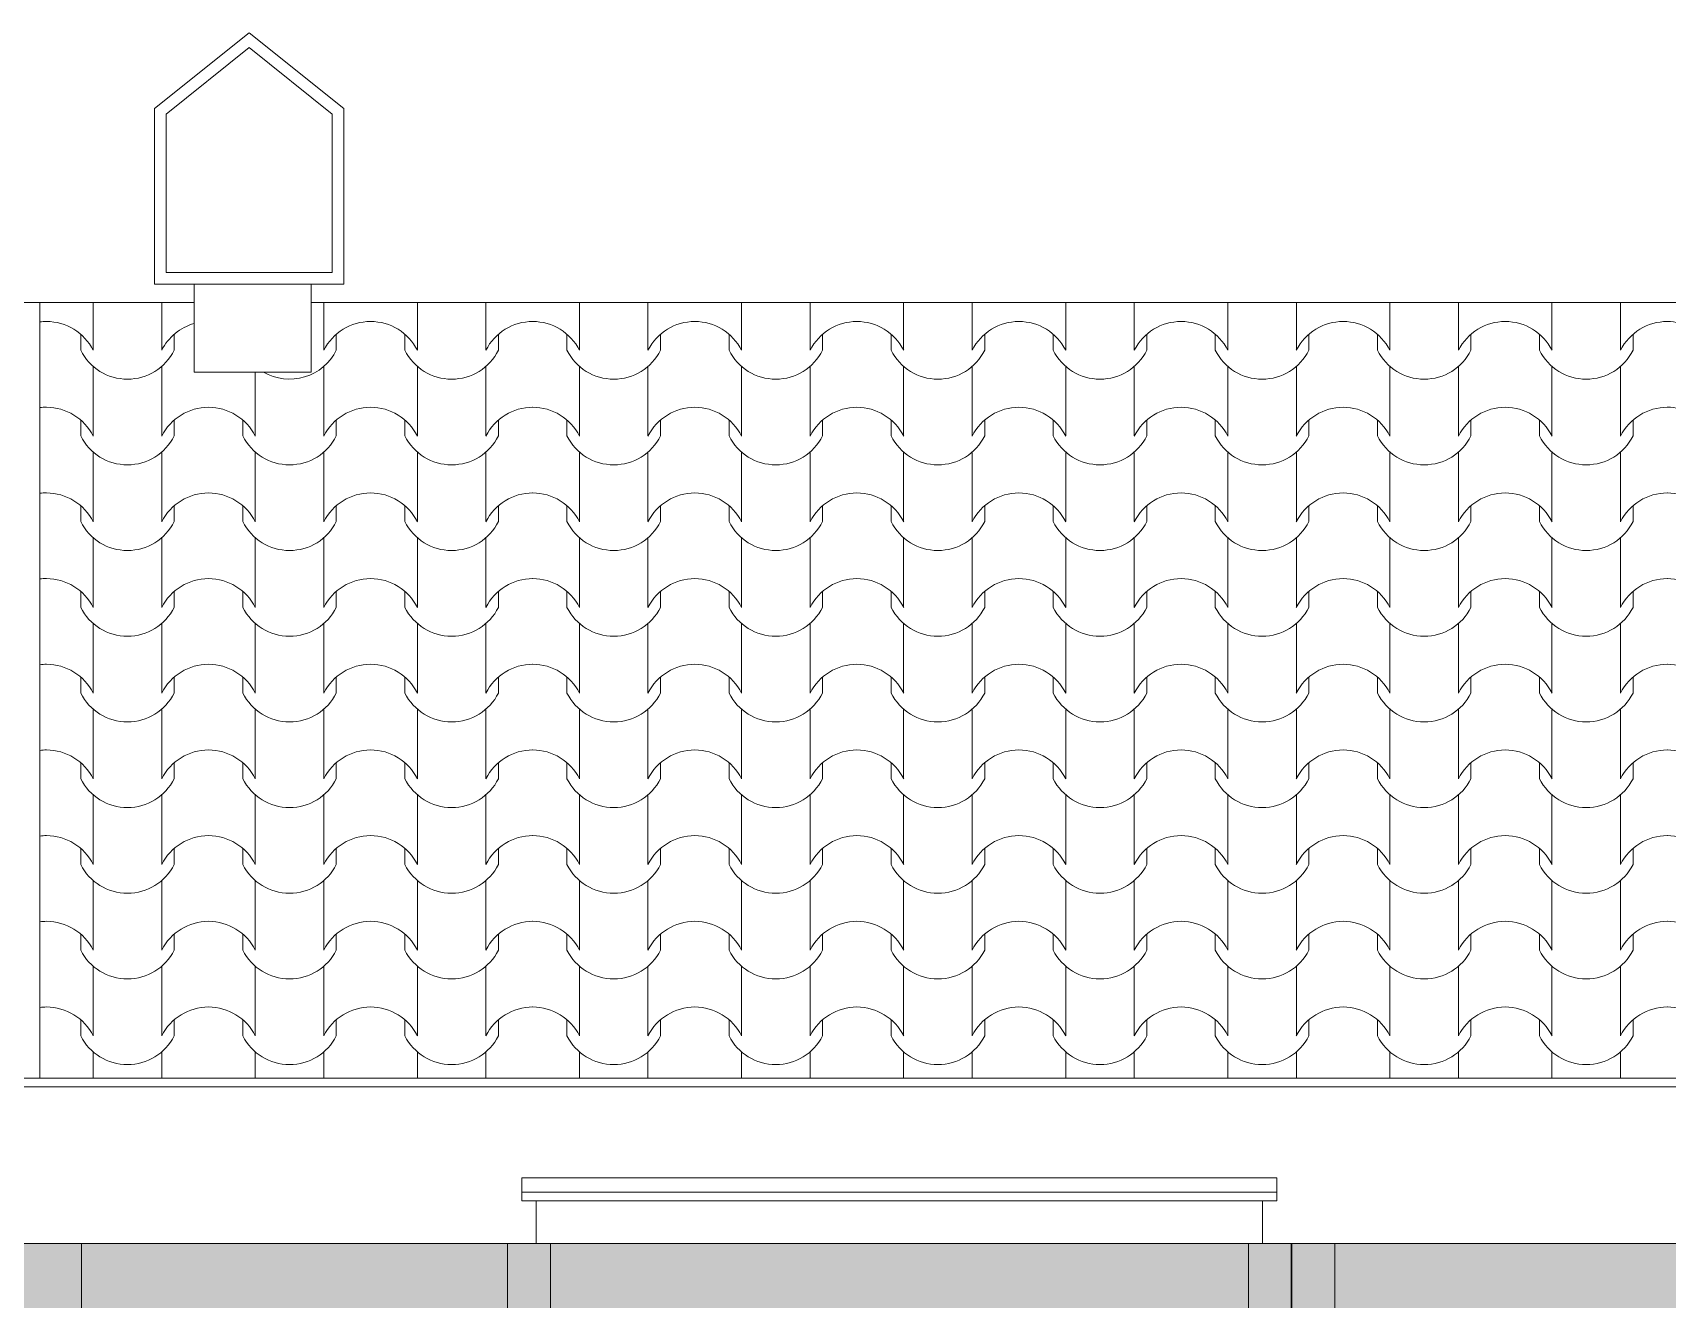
# Model space of a CAD drawing. Header units: millimetres. Extents: x 2791058 to 2855058, y -67651 to -18651.
# Drawn here: x 2811670 to 2814539, y -29870 to -27648 of the extents above; entities that cross this region are included whole.
import ezdxf

# ---------------------------------------------------------------- set-up
doc = ezdxf.new("R2010")
doc.units = ezdxf.units.MM
doc.header["$MEASUREMENT"] = 0
doc.layers.add('Exterior walls', color=7, linetype='Continuous')
for name, color, linetype, lineweight in [('Exterior walls_Pen_No__1', 7, 'Continuous', 0), ('Exterior walls_Pen_No__80', 3, 'Continuous', 0), ('Shell - Roof_Pen_No__21', 7, 'Continuous', 0), ('Structural - Bearing_Pen_No__1', 7, 'Continuous', 0)]:
    doc.layers.add(name, color=color, linetype=linetype, lineweight=lineweight)
doc.layers.add('Structural - Bearing_Pen_No__62', color=7, linetype='Continuous', lineweight=0, true_color=0xaaaaaa)

# ---------------------------------------------------------------- blocks, each defined once
blk = doc.blocks.new('*X4', base_point=(2247653.8, -76425))
at = {"layer": 'Structural - Bearing_Pen_No__62', "color": 253, "linetype": 'Continuous', "lineweight": 0, "true_color": 0xaaaaaa}
for p, q in [((2811776, -28120.8), (2811776, -28144)), ((2811896.2, -28120.8), (2811896.2, -28144)), ((2812180.7, -28120.8), (2812180.7, -28144)), ((2812345, -28120.8), (2812345, -28144)), ((2812465.2, -28120.8), (2812465.2, -28144)), ((2812629.4, -28120.8), (2812629.4, -28144)), ((2812749.7, -28120.8), (2812749.7, -28144)), ((2812913.9, -28120.8), (2812913.9, -28144)), ((2813034.2, -28120.8), (2813034.2, -28144)), ((2813198.4, -28120.8), (2813198.4, -28144)), ((2813318.6, -28120.8), (2813318.6, -28144)), ((2813482.9, -28120.8), (2813482.9, -28144)), ((2813603.1, -28120.8), (2813603.1, -28144)), ((2813767.4, -28120.8), (2813767.4, -28144)), ((2813887.6, -28120.8), (2813887.6, -28144)), ((2814051.8, -28120.8), (2814051.8, -28144)), ((2814172.1, -28120.8), (2814172.1, -28144)), ((2814336.3, -28120.8), (2814336.3, -28144)), ((2814456.6, -28120.8), (2814456.6, -28144)), ((2811776, -28144), (2811776, -28205)), ((2811896.2, -28144), (2811896.2, -28205)), ((2812180.7, -28144), (2812180.7, -28205)), ((2812345, -28144), (2812345, -28205)), ((2812465.2, -28144), (2812465.2, -28205)), ((2812629.4, -28144), (2812629.4, -28205)), ((2812749.7, -28144), (2812749.7, -28205)), ((2812913.9, -28144), (2812913.9, -28205)), ((2813034.2, -28144), (2813034.2, -28205)), ((2813198.4, -28144), (2813198.4, -28205)), ((2813318.6, -28144), (2813318.6, -28205)), ((2813482.9, -28144), (2813482.9, -28205)), ((2813603.1, -28144), (2813603.1, -28205)), ((2813767.4, -28144), (2813767.4, -28205)), ((2813887.6, -28144), (2813887.6, -28205)), ((2814051.8, -28144), (2814051.8, -28205)), ((2814172.1, -28144), (2814172.1, -28205)), ((2814336.3, -28144), (2814336.3, -28205)), ((2814456.6, -28144), (2814456.6, -28205)), ((2811754, -28176.9), (2811754, -28205)), ((2811918.2, -28176.9), (2811918.2, -28205)), ((2812202.7, -28176.9), (2812202.7, -28205)), ((2812323, -28176.9), (2812323, -28205)), ((2812487.2, -28176.9), (2812487.2, -28205)), ((2812607.4, -28176.9), (2812607.4, -28205)), ((2812771.7, -28176.9), (2812771.7, -28205)), ((2812891.9, -28176.9), (2812891.9, -28205)), ((2813056.2, -28176.9), (2813056.2, -28205)), ((2813176.4, -28176.9), (2813176.4, -28205)), ((2813340.6, -28176.9), (2813340.6, -28205)), ((2813460.9, -28176.9), (2813460.9, -28205)), ((2813625.1, -28176.9), (2813625.1, -28205)), ((2813745.4, -28176.9), (2813745.4, -28205)), ((2813909.6, -28176.9), (2813909.6, -28205)), ((2814029.8, -28176.9), (2814029.8, -28205)), ((2814194.1, -28176.9), (2814194.1, -28205)), ((2814314.3, -28176.9), (2814314.3, -28205)), ((2814478.6, -28176.9), (2814478.6, -28205)), ((2811776, -28233.4), (2811776, -28294.3)), ((2811896.2, -28233.4), (2811896.2, -28294.3)), ((2812060.5, -28243.4), (2812060.5, -28294.3)), ((2812180.7, -28233.4), (2812180.7, -28294.3)), ((2812345, -28233.4), (2812345, -28294.3)), ((2812465.2, -28233.4), (2812465.2, -28294.3)), ((2812629.4, -28233.4), (2812629.4, -28294.3)), ((2812749.7, -28233.4), (2812749.7, -28294.3)), ((2812913.9, -28233.4), (2812913.9, -28294.3)), ((2813034.2, -28233.4), (2813034.2, -28294.3)), ((2813198.4, -28233.4), (2813198.4, -28294.3)), ((2813318.6, -28233.4), (2813318.6, -28294.3)), ((2813482.9, -28233.4), (2813482.9, -28294.3)), ((2813603.1, -28233.4), (2813603.1, -28294.3)), ((2813767.4, -28233.4), (2813767.4, -28294.3)), ((2813887.6, -28233.4), (2813887.6, -28294.3)), ((2814051.8, -28233.4), (2814051.8, -28294.3)), ((2814172.1, -28233.4), (2814172.1, -28294.3)), ((2814336.3, -28233.4), (2814336.3, -28294.3)), ((2814456.6, -28233.4), (2814456.6, -28294.3)), ((2811776, -28294.3), (2811776, -28355.3)), ((2811896.2, -28294.3), (2811896.2, -28355.3)), ((2812060.5, -28294.3), (2812060.5, -28355.3)), ((2812180.7, -28294.3), (2812180.7, -28355.3)), ((2812345, -28294.3), (2812345, -28355.3)), ((2812465.2, -28294.3), (2812465.2, -28355.3)), ((2812629.4, -28294.3), (2812629.4, -28355.3)), ((2812749.7, -28294.3), (2812749.7, -28355.3)), ((2812913.9, -28294.3), (2812913.9, -28355.3)), ((2813034.2, -28294.3), (2813034.2, -28355.3)), ((2813198.4, -28294.3), (2813198.4, -28355.3)), ((2813318.6, -28294.3), (2813318.6, -28355.3)), ((2813482.9, -28294.3), (2813482.9, -28355.3)), ((2813603.1, -28294.3), (2813603.1, -28355.3)), ((2813767.4, -28294.3), (2813767.4, -28355.3)), ((2813887.6, -28294.3), (2813887.6, -28355.3)), ((2814051.8, -28294.3), (2814051.8, -28355.3)), ((2814172.1, -28294.3), (2814172.1, -28355.3)), ((2814336.3, -28294.3), (2814336.3, -28355.3)), ((2814456.6, -28294.3), (2814456.6, -28355.3)), ((2811754, -28327.3), (2811754, -28355.3)), ((2811918.2, -28327.3), (2811918.2, -28355.3)), ((2812038.5, -28327.3), (2812038.5, -28355.3)), ((2812202.7, -28327.3), (2812202.7, -28355.3)), ((2812323, -28327.3), (2812323, -28355.3)), ((2812487.2, -28327.3), (2812487.2, -28355.3)), ((2812607.4, -28327.3), (2812607.4, -28355.3)), ((2812771.7, -28327.3), (2812771.7, -28355.3)), ((2812891.9, -28327.3), (2812891.9, -28355.3)), ((2813056.2, -28327.3), (2813056.2, -28355.3)), ((2813176.4, -28327.3), (2813176.4, -28355.3)), ((2813340.6, -28327.3), (2813340.6, -28355.3)), ((2813460.9, -28327.3), (2813460.9, -28355.3)), ((2813625.1, -28327.3), (2813625.1, -28355.3)), ((2813745.4, -28327.3), (2813745.4, -28355.3)), ((2813909.6, -28327.3), (2813909.6, -28355.3)), ((2814029.8, -28327.3), (2814029.8, -28355.3)), ((2814194.1, -28327.3), (2814194.1, -28355.3)), ((2814314.3, -28327.3), (2814314.3, -28355.3)), ((2814478.6, -28327.3), (2814478.6, -28355.3)), ((2811776, -28383.7), (2811776, -28444.7)), ((2811896.2, -28383.7), (2811896.2, -28444.7)), ((2812060.5, -28383.7), (2812060.5, -28444.7)), ((2812180.7, -28383.7), (2812180.7, -28444.7)), ((2812345, -28383.7), (2812345, -28444.7)), ((2812465.2, -28383.7), (2812465.2, -28444.7)), ((2812629.4, -28383.7), (2812629.4, -28444.7)), ((2812749.7, -28383.7), (2812749.7, -28444.7)), ((2812913.9, -28383.7), (2812913.9, -28444.7)), ((2813034.2, -28383.7), (2813034.2, -28444.7)), ((2813198.4, -28383.7), (2813198.4, -28444.7)), ((2813318.6, -28383.7), (2813318.6, -28444.7)), ((2813482.9, -28383.7), (2813482.9, -28444.7)), ((2813603.1, -28383.7), (2813603.1, -28444.7)), ((2813767.4, -28383.7), (2813767.4, -28444.7)), ((2813887.6, -28383.7), (2813887.6, -28444.7)), ((2814051.8, -28383.7), (2814051.8, -28444.7)), ((2814172.1, -28383.7), (2814172.1, -28444.7)), ((2814336.3, -28383.7), (2814336.3, -28444.7)), ((2814456.6, -28383.7), (2814456.6, -28444.7)), ((2811776, -28444.7), (2811776, -28505.6)), ((2811896.2, -28444.7), (2811896.2, -28505.6)), ((2812060.5, -28444.7), (2812060.5, -28505.6)), ((2812180.7, -28444.7), (2812180.7, -28505.6)), ((2812345, -28444.7), (2812345, -28505.6)), ((2812465.2, -28444.7), (2812465.2, -28505.6)), ((2812629.4, -28444.7), (2812629.4, -28505.6)), ((2812749.7, -28444.7), (2812749.7, -28505.6)), ((2812913.9, -28444.7), (2812913.9, -28505.6)), ((2813034.2, -28444.7), (2813034.2, -28505.6)), ((2813198.4, -28444.7), (2813198.4, -28505.6)), ((2813318.6, -28444.7), (2813318.6, -28505.6)), ((2813482.9, -28444.7), (2813482.9, -28505.6)), ((2813603.1, -28444.7), (2813603.1, -28505.6)), ((2813767.4, -28444.7), (2813767.4, -28505.6)), ((2813887.6, -28444.7), (2813887.6, -28505.6)), ((2814051.8, -28444.7), (2814051.8, -28505.6)), ((2814172.1, -28444.7), (2814172.1, -28505.6)), ((2814336.3, -28444.7), (2814336.3, -28505.6)), ((2814456.6, -28444.7), (2814456.6, -28505.6)), ((2811754, -28477.6), (2811754, -28505.6)), ((2811918.2, -28477.6), (2811918.2, -28505.6)), ((2812038.5, -28477.6), (2812038.5, -28505.6)), ((2812202.7, -28477.6), (2812202.7, -28505.6)), ((2812323, -28477.6), (2812323, -28505.6)), ((2812487.2, -28477.6), (2812487.2, -28505.6)), ((2812607.4, -28477.6), (2812607.4, -28505.6)), ((2812771.7, -28477.6), (2812771.7, -28505.6)), ((2812891.9, -28477.6), (2812891.9, -28505.6)), ((2813056.2, -28477.6), (2813056.2, -28505.6)), ((2813176.4, -28477.6), (2813176.4, -28505.6)), ((2813340.6, -28477.6), (2813340.6, -28505.6)), ((2813460.9, -28477.6), (2813460.9, -28505.6)), ((2813625.1, -28477.6), (2813625.1, -28505.6)), ((2813745.4, -28477.6), (2813745.4, -28505.6)), ((2813909.6, -28477.6), (2813909.6, -28505.6)), ((2814029.8, -28477.6), (2814029.8, -28505.6)), ((2814194.1, -28477.6), (2814194.1, -28505.6)), ((2814314.3, -28477.6), (2814314.3, -28505.6)), ((2814478.6, -28477.6), (2814478.6, -28505.6)), ((2811776, -28534), (2811776, -28595)), ((2811896.2, -28534), (2811896.2, -28595)), ((2812060.5, -28534), (2812060.5, -28595)), ((2812180.7, -28534), (2812180.7, -28595)), ((2812345, -28534), (2812345, -28595)), ((2812465.2, -28534), (2812465.2, -28595)), ((2812629.4, -28534), (2812629.4, -28595)), ((2812749.7, -28534), (2812749.7, -28595)), ((2812913.9, -28534), (2812913.9, -28595)), ((2813034.2, -28534), (2813034.2, -28595)), ((2813198.4, -28534), (2813198.4, -28595)), ((2813318.6, -28534), (2813318.6, -28595)), ((2813482.9, -28534), (2813482.9, -28595)), ((2813603.1, -28534), (2813603.1, -28595)), ((2813767.4, -28534), (2813767.4, -28595)), ((2813887.6, -28534), (2813887.6, -28595)), ((2814051.8, -28534), (2814051.8, -28595)), ((2814172.1, -28534), (2814172.1, -28595)), ((2814336.3, -28534), (2814336.3, -28595)), ((2814456.6, -28534), (2814456.6, -28595)), ((2811776, -28595), (2811776, -28656)), ((2811896.2, -28595), (2811896.2, -28656)), ((2812060.5, -28595), (2812060.5, -28656)), ((2812180.7, -28595), (2812180.7, -28656)), ((2812345, -28595), (2812345, -28656)), ((2812465.2, -28595), (2812465.2, -28656)), ((2812629.4, -28595), (2812629.4, -28656)), ((2812749.7, -28595), (2812749.7, -28656)), ((2812913.9, -28595), (2812913.9, -28656)), ((2813034.2, -28595), (2813034.2, -28656)), ((2813198.4, -28595), (2813198.4, -28656)), ((2813318.6, -28595), (2813318.6, -28656)), ((2813482.9, -28595), (2813482.9, -28656)), ((2813603.1, -28595), (2813603.1, -28656)), ((2813767.4, -28595), (2813767.4, -28656)), ((2813887.6, -28595), (2813887.6, -28656)), ((2814051.8, -28595), (2814051.8, -28656)), ((2814172.1, -28595), (2814172.1, -28656)), ((2814336.3, -28595), (2814336.3, -28656)), ((2814456.6, -28595), (2814456.6, -28656)), ((2811754, -28627.9), (2811754, -28656)), ((2811918.2, -28627.9), (2811918.2, -28656)), ((2812038.5, -28627.9), (2812038.5, -28656)), ((2812202.7, -28627.9), (2812202.7, -28656)), ((2812323, -28627.9), (2812323, -28656)), ((2812487.2, -28627.9), (2812487.2, -28656)), ((2812607.4, -28627.9), (2812607.4, -28656)), ((2812771.7, -28627.9), (2812771.7, -28656)), ((2812891.9, -28627.9), (2812891.9, -28656)), ((2813056.2, -28627.9), (2813056.2, -28656)), ((2813176.4, -28627.9), (2813176.4, -28656)), ((2813340.6, -28627.9), (2813340.6, -28656)), ((2813460.9, -28627.9), (2813460.9, -28656)), ((2813625.1, -28627.9), (2813625.1, -28656)), ((2813745.4, -28627.9), (2813745.4, -28656)), ((2813909.6, -28627.9), (2813909.6, -28656)), ((2814029.8, -28627.9), (2814029.8, -28656)), ((2814194.1, -28627.9), (2814194.1, -28656)), ((2814314.3, -28627.9), (2814314.3, -28656)), ((2814478.6, -28627.9), (2814478.6, -28656)), ((2811776, -28684.4), (2811776, -28745.3)), ((2811896.2, -28684.4), (2811896.2, -28745.3)), ((2812060.5, -28684.4), (2812060.5, -28745.3)), ((2812180.7, -28684.4), (2812180.7, -28745.3)), ((2812345, -28684.4), (2812345, -28745.3)), ((2812465.2, -28684.4), (2812465.2, -28745.3)), ((2812629.4, -28684.4), (2812629.4, -28745.3)), ((2812749.7, -28684.4), (2812749.7, -28745.3)), ((2812913.9, -28684.4), (2812913.9, -28745.3)), ((2813034.2, -28684.4), (2813034.2, -28745.3)), ((2813198.4, -28684.4), (2813198.4, -28745.3)), ((2813318.6, -28684.4), (2813318.6, -28745.3)), ((2813482.9, -28684.4), (2813482.9, -28745.3)), ((2813603.1, -28684.4), (2813603.1, -28745.3)), ((2813767.4, -28684.4), (2813767.4, -28745.3)), ((2813887.6, -28684.4), (2813887.6, -28745.3)), ((2814051.8, -28684.4), (2814051.8, -28745.3)), ((2814172.1, -28684.4), (2814172.1, -28745.3)), ((2814336.3, -28684.4), (2814336.3, -28745.3)), ((2814456.6, -28684.4), (2814456.6, -28745.3)), ((2811776, -28745.3), (2811776, -28806.3)), ((2811896.2, -28745.3), (2811896.2, -28806.3)), ((2812060.5, -28745.3), (2812060.5, -28806.3)), ((2812180.7, -28745.3), (2812180.7, -28806.3)), ((2812345, -28745.3), (2812345, -28806.3)), ((2812465.2, -28745.3), (2812465.2, -28806.3)), ((2812629.4, -28745.3), (2812629.4, -28806.3)), ((2812749.7, -28745.3), (2812749.7, -28806.3)), ((2812913.9, -28745.3), (2812913.9, -28806.3)), ((2813034.2, -28745.3), (2813034.2, -28806.3)), ((2813198.4, -28745.3), (2813198.4, -28806.3)), ((2813318.6, -28745.3), (2813318.6, -28806.3)), ((2813482.9, -28745.3), (2813482.9, -28806.3)), ((2813603.1, -28745.3), (2813603.1, -28806.3)), ((2813767.4, -28745.3), (2813767.4, -28806.3)), ((2813887.6, -28745.3), (2813887.6, -28806.3)), ((2814051.8, -28745.3), (2814051.8, -28806.3)), ((2814172.1, -28745.3), (2814172.1, -28806.3)), ((2814336.3, -28745.3), (2814336.3, -28806.3)), ((2814456.6, -28745.3), (2814456.6, -28806.3)), ((2811754, -28778.3), (2811754, -28806.3)), ((2811918.2, -28778.3), (2811918.2, -28806.3)), ((2812038.5, -28778.3), (2812038.5, -28806.3)), ((2812202.7, -28778.3), (2812202.7, -28806.3)), ((2812323, -28778.3), (2812323, -28806.3)), ((2812487.2, -28778.3), (2812487.2, -28806.3)), ((2812607.4, -28778.3), (2812607.4, -28806.3)), ((2812771.7, -28778.3), (2812771.7, -28806.3)), ((2812891.9, -28778.3), (2812891.9, -28806.3)), ((2813056.2, -28778.3), (2813056.2, -28806.3)), ((2813176.4, -28778.3), (2813176.4, -28806.3)), ((2813340.6, -28778.3), (2813340.6, -28806.3)), ((2813460.9, -28778.3), (2813460.9, -28806.3)), ((2813625.1, -28778.3), (2813625.1, -28806.3)), ((2813745.4, -28778.3), (2813745.4, -28806.3)), ((2813909.6, -28778.3), (2813909.6, -28806.3)), ((2814029.8, -28778.3), (2814029.8, -28806.3)), ((2814194.1, -28778.3), (2814194.1, -28806.3)), ((2814314.3, -28778.3), (2814314.3, -28806.3)), ((2814478.6, -28778.3), (2814478.6, -28806.3)), ((2811776, -28834.7), (2811776, -28895.7)), ((2811896.2, -28834.7), (2811896.2, -28895.7)), ((2812060.5, -28834.7), (2812060.5, -28895.7)), ((2812180.7, -28834.7), (2812180.7, -28895.7)), ((2812345, -28834.7), (2812345, -28895.7)), ((2812465.2, -28834.7), (2812465.2, -28895.7)), ((2812629.4, -28834.7), (2812629.4, -28895.7)), ((2812749.7, -28834.7), (2812749.7, -28895.7)), ((2812913.9, -28834.7), (2812913.9, -28895.7)), ((2813034.2, -28834.7), (2813034.2, -28895.7)), ((2813198.4, -28834.7), (2813198.4, -28895.7)), ((2813318.6, -28834.7), (2813318.6, -28895.7)), ((2813482.9, -28834.7), (2813482.9, -28895.7)), ((2813603.1, -28834.7), (2813603.1, -28895.7)), ((2813767.4, -28834.7), (2813767.4, -28895.7)), ((2813887.6, -28834.7), (2813887.6, -28895.7)), ((2814051.8, -28834.7), (2814051.8, -28895.7)), ((2814172.1, -28834.7), (2814172.1, -28895.7)), ((2814336.3, -28834.7), (2814336.3, -28895.7)), ((2814456.6, -28834.7), (2814456.6, -28895.7)), ((2811776, -28895.7), (2811776, -28956.6)), ((2811896.2, -28895.7), (2811896.2, -28956.6)), ((2812060.5, -28895.7), (2812060.5, -28956.6)), ((2812180.7, -28895.7), (2812180.7, -28956.6)), ((2812345, -28895.7), (2812345, -28956.6)), ((2812465.2, -28895.7), (2812465.2, -28956.6)), ((2812629.4, -28895.7), (2812629.4, -28956.6)), ((2812749.7, -28895.7), (2812749.7, -28956.6)), ((2812913.9, -28895.7), (2812913.9, -28956.6)), ((2813034.2, -28895.7), (2813034.2, -28956.6)), ((2813198.4, -28895.7), (2813198.4, -28956.6)), ((2813318.6, -28895.7), (2813318.6, -28956.6)), ((2813482.9, -28895.7), (2813482.9, -28956.6)), ((2813603.1, -28895.7), (2813603.1, -28956.6)), ((2813767.4, -28895.7), (2813767.4, -28956.6)), ((2813887.6, -28895.7), (2813887.6, -28956.6)), ((2814051.8, -28895.7), (2814051.8, -28956.6)), ((2814172.1, -28895.7), (2814172.1, -28956.6)), ((2814336.3, -28895.7), (2814336.3, -28956.6)), ((2814456.6, -28895.7), (2814456.6, -28956.6)), ((2811754, -28928.6), (2811754, -28956.6)), ((2811918.2, -28928.6), (2811918.2, -28956.6)), ((2812038.5, -28928.6), (2812038.5, -28956.6)), ((2812202.7, -28928.6), (2812202.7, -28956.6)), ((2812323, -28928.6), (2812323, -28956.6)), ((2812487.2, -28928.6), (2812487.2, -28956.6)), ((2812607.4, -28928.6), (2812607.4, -28956.6)), ((2812771.7, -28928.6), (2812771.7, -28956.6)), ((2812891.9, -28928.6), (2812891.9, -28956.6)), ((2813056.2, -28928.6), (2813056.2, -28956.6)), ((2813176.4, -28928.6), (2813176.4, -28956.6)), ((2813340.6, -28928.6), (2813340.6, -28956.6)), ((2813460.9, -28928.6), (2813460.9, -28956.6)), ((2813625.1, -28928.6), (2813625.1, -28956.6)), ((2813745.4, -28928.6), (2813745.4, -28956.6)), ((2813909.6, -28928.6), (2813909.6, -28956.6)), ((2814029.8, -28928.6), (2814029.8, -28956.6)), ((2814194.1, -28928.6), (2814194.1, -28956.6)), ((2814314.3, -28928.6), (2814314.3, -28956.6)), ((2814478.6, -28928.6), (2814478.6, -28956.6)), ((2811776, -28985), (2811776, -29046)), ((2811896.2, -28985), (2811896.2, -29046)), ((2812060.5, -28985), (2812060.5, -29046)), ((2812180.7, -28985), (2812180.7, -29046)), ((2812345, -28985), (2812345, -29046)), ((2812465.2, -28985), (2812465.2, -29046)), ((2812629.4, -28985), (2812629.4, -29046)), ((2812749.7, -28985), (2812749.7, -29046)), ((2812913.9, -28985), (2812913.9, -29046)), ((2813034.2, -28985), (2813034.2, -29046)), ((2813198.4, -28985), (2813198.4, -29046)), ((2813318.6, -28985), (2813318.6, -29046)), ((2813482.9, -28985), (2813482.9, -29046)), ((2813603.1, -28985), (2813603.1, -29046)), ((2813767.4, -28985), (2813767.4, -29046)), ((2813887.6, -28985), (2813887.6, -29046)), ((2814051.8, -28985), (2814051.8, -29046)), ((2814172.1, -28985), (2814172.1, -29046)), ((2814336.3, -28985), (2814336.3, -29046)), ((2814456.6, -28985), (2814456.6, -29046)), ((2811776, -29046), (2811776, -29107)), ((2811896.2, -29046), (2811896.2, -29107)), ((2812060.5, -29046), (2812060.5, -29107)), ((2812180.7, -29046), (2812180.7, -29107)), ((2812345, -29046), (2812345, -29107)), ((2812465.2, -29046), (2812465.2, -29107)), ((2812629.4, -29046), (2812629.4, -29107)), ((2812749.7, -29046), (2812749.7, -29107)), ((2812913.9, -29046), (2812913.9, -29107)), ((2813034.2, -29046), (2813034.2, -29107)), ((2813198.4, -29046), (2813198.4, -29107)), ((2813318.6, -29046), (2813318.6, -29107)), ((2813482.9, -29046), (2813482.9, -29107)), ((2813603.1, -29046), (2813603.1, -29107)), ((2813767.4, -29046), (2813767.4, -29107)), ((2813887.6, -29046), (2813887.6, -29107)), ((2814051.8, -29046), (2814051.8, -29107)), ((2814172.1, -29046), (2814172.1, -29107)), ((2814336.3, -29046), (2814336.3, -29107)), ((2814456.6, -29046), (2814456.6, -29107)), ((2811754, -29079), (2811754, -29107)), ((2811918.2, -29079), (2811918.2, -29107)), ((2812038.5, -29079), (2812038.5, -29107)), ((2812202.7, -29079), (2812202.7, -29107)), ((2812323, -29079), (2812323, -29107)), ((2812487.2, -29079), (2812487.2, -29107)), ((2812607.4, -29079), (2812607.4, -29107)), ((2812771.7, -29079), (2812771.7, -29107)), ((2812891.9, -29079), (2812891.9, -29107)), ((2813056.2, -29079), (2813056.2, -29107)), ((2813176.4, -29079), (2813176.4, -29107)), ((2813340.6, -29079), (2813340.6, -29107)), ((2813460.9, -29079), (2813460.9, -29107)), ((2813625.1, -29079), (2813625.1, -29107)), ((2813745.4, -29079), (2813745.4, -29107)), ((2813909.6, -29079), (2813909.6, -29107)), ((2814029.8, -29079), (2814029.8, -29107)), ((2814194.1, -29079), (2814194.1, -29107)), ((2814314.3, -29079), (2814314.3, -29107)), ((2814478.6, -29079), (2814478.6, -29107)), ((2811776, -29135.4), (2811776, -29196.3)), ((2811896.2, -29135.4), (2811896.2, -29196.3)), ((2812060.5, -29135.4), (2812060.5, -29196.3)), ((2812180.7, -29135.4), (2812180.7, -29196.3)), ((2812345, -29135.4), (2812345, -29196.3)), ((2812465.2, -29135.4), (2812465.2, -29196.3)), ((2812629.4, -29135.4), (2812629.4, -29196.3)), ((2812749.7, -29135.4), (2812749.7, -29196.3)), ((2812913.9, -29135.4), (2812913.9, -29196.3)), ((2813034.2, -29135.4), (2813034.2, -29196.3)), ((2813198.4, -29135.4), (2813198.4, -29196.3)), ((2813318.6, -29135.4), (2813318.6, -29196.3)), ((2813482.9, -29135.4), (2813482.9, -29196.3)), ((2813603.1, -29135.4), (2813603.1, -29196.3)), ((2813767.4, -29135.4), (2813767.4, -29196.3)), ((2813887.6, -29135.4), (2813887.6, -29196.3)), ((2814051.8, -29135.4), (2814051.8, -29196.3)), ((2814172.1, -29135.4), (2814172.1, -29196.3)), ((2814336.3, -29135.4), (2814336.3, -29196.3)), ((2814456.6, -29135.4), (2814456.6, -29196.3)), ((2811776, -29196.3), (2811776, -29257.3)), ((2811896.2, -29196.3), (2811896.2, -29257.3)), ((2812060.5, -29196.3), (2812060.5, -29257.3)), ((2812180.7, -29196.3), (2812180.7, -29257.3)), ((2812345, -29196.3), (2812345, -29257.3)), ((2812465.2, -29196.3), (2812465.2, -29257.3)), ((2812629.4, -29196.3), (2812629.4, -29257.3)), ((2812749.7, -29196.3), (2812749.7, -29257.3)), ((2812913.9, -29196.3), (2812913.9, -29257.3)), ((2813034.2, -29196.3), (2813034.2, -29257.3)), ((2813198.4, -29196.3), (2813198.4, -29257.3)), ((2813318.6, -29196.3), (2813318.6, -29257.3)), ((2813482.9, -29196.3), (2813482.9, -29257.3)), ((2813603.1, -29196.3), (2813603.1, -29257.3)), ((2813767.4, -29196.3), (2813767.4, -29257.3)), ((2813887.6, -29196.3), (2813887.6, -29257.3)), ((2814051.8, -29196.3), (2814051.8, -29257.3)), ((2814172.1, -29196.3), (2814172.1, -29257.3)), ((2814336.3, -29196.3), (2814336.3, -29257.3)), ((2814456.6, -29196.3), (2814456.6, -29257.3)), ((2811754, -29229.3), (2811754, -29257.3)), ((2811918.2, -29229.3), (2811918.2, -29257.3)), ((2812038.5, -29229.3), (2812038.5, -29257.3)), ((2812202.7, -29229.3), (2812202.7, -29257.3)), ((2812323, -29229.3), (2812323, -29257.3)), ((2812487.2, -29229.3), (2812487.2, -29257.3)), ((2812607.4, -29229.3), (2812607.4, -29257.3)), ((2812771.7, -29229.3), (2812771.7, -29257.3)), ((2812891.9, -29229.3), (2812891.9, -29257.3)), ((2813056.2, -29229.3), (2813056.2, -29257.3)), ((2813176.4, -29229.3), (2813176.4, -29257.3)), ((2813340.6, -29229.3), (2813340.6, -29257.3)), ((2813460.9, -29229.3), (2813460.9, -29257.3)), ((2813625.1, -29229.3), (2813625.1, -29257.3)), ((2813745.4, -29229.3), (2813745.4, -29257.3)), ((2813909.6, -29229.3), (2813909.6, -29257.3)), ((2814029.8, -29229.3), (2814029.8, -29257.3)), ((2814194.1, -29229.3), (2814194.1, -29257.3)), ((2814314.3, -29229.3), (2814314.3, -29257.3)), ((2814478.6, -29229.3), (2814478.6, -29257.3)), ((2811776, -29285.7), (2811776, -29346.7)), ((2811896.2, -29285.7), (2811896.2, -29346.7)), ((2812060.5, -29285.7), (2812060.5, -29346.7)), ((2812180.7, -29285.7), (2812180.7, -29346.7)), ((2812345, -29285.7), (2812345, -29346.7)), ((2812465.2, -29285.7), (2812465.2, -29346.7)), ((2812629.4, -29285.7), (2812629.4, -29346.7)), ((2812749.7, -29285.7), (2812749.7, -29346.7)), ((2812913.9, -29285.7), (2812913.9, -29346.7)), ((2813034.2, -29285.7), (2813034.2, -29346.7)), ((2813198.4, -29285.7), (2813198.4, -29346.7)), ((2813318.6, -29285.7), (2813318.6, -29346.7)), ((2813482.9, -29285.7), (2813482.9, -29346.7)), ((2813603.1, -29285.7), (2813603.1, -29346.7)), ((2813767.4, -29285.7), (2813767.4, -29346.7)), ((2813887.6, -29285.7), (2813887.6, -29346.7)), ((2814051.8, -29285.7), (2814051.8, -29346.7)), ((2814172.1, -29285.7), (2814172.1, -29346.7)), ((2814336.3, -29285.7), (2814336.3, -29346.7)), ((2814456.6, -29285.7), (2814456.6, -29346.7)), ((2811776, -29346.7), (2811776, -29407.7)), ((2811896.2, -29346.7), (2811896.2, -29407.7)), ((2812060.5, -29346.7), (2812060.5, -29407.7)), ((2812180.7, -29346.7), (2812180.7, -29407.7)), ((2812345, -29346.7), (2812345, -29407.7)), ((2812465.2, -29346.7), (2812465.2, -29407.7)), ((2812629.4, -29346.7), (2812629.4, -29407.7)), ((2812749.7, -29346.7), (2812749.7, -29407.7)), ((2812913.9, -29346.7), (2812913.9, -29407.7)), ((2813034.2, -29346.7), (2813034.2, -29407.7)), ((2813198.4, -29346.7), (2813198.4, -29407.7)), ((2813318.6, -29346.7), (2813318.6, -29407.7)), ((2813482.9, -29346.7), (2813482.9, -29407.7)), ((2813603.1, -29346.7), (2813603.1, -29407.7)), ((2813767.4, -29346.7), (2813767.4, -29407.7)), ((2813887.6, -29346.7), (2813887.6, -29407.7)), ((2814051.8, -29346.7), (2814051.8, -29407.7)), ((2814172.1, -29346.7), (2814172.1, -29407.7)), ((2814336.3, -29346.7), (2814336.3, -29407.7)), ((2814456.6, -29346.7), (2814456.6, -29407.7)), ((2811754, -29379.6), (2811754, -29407.7)), ((2811918.2, -29379.6), (2811918.2, -29407.7)), ((2812038.5, -29379.6), (2812038.5, -29407.7)), ((2812202.7, -29379.6), (2812202.7, -29407.7)), ((2812323, -29379.6), (2812323, -29407.7)), ((2812487.2, -29379.6), (2812487.2, -29407.7)), ((2812607.4, -29379.6), (2812607.4, -29407.7)), ((2812771.7, -29379.6), (2812771.7, -29407.7)), ((2812891.9, -29379.6), (2812891.9, -29407.7)), ((2813056.2, -29379.6), (2813056.2, -29407.7)), ((2813176.4, -29379.6), (2813176.4, -29407.7)), ((2813340.6, -29379.6), (2813340.6, -29407.7)), ((2813460.9, -29379.6), (2813460.9, -29407.7)), ((2813625.1, -29379.6), (2813625.1, -29407.7)), ((2813745.4, -29379.6), (2813745.4, -29407.7)), ((2813909.6, -29379.6), (2813909.6, -29407.7)), ((2814029.8, -29379.6), (2814029.8, -29407.7)), ((2814194.1, -29379.6), (2814194.1, -29407.7)), ((2814314.3, -29379.6), (2814314.3, -29407.7)), ((2814478.6, -29379.6), (2814478.6, -29407.7)), ((2811776, -29436.1), (2811776, -29482)), ((2811896.2, -29436.1), (2811896.2, -29482)), ((2812060.5, -29436.1), (2812060.5, -29482)), ((2812180.7, -29436.1), (2812180.7, -29482)), ((2812345, -29436.1), (2812345, -29482)), ((2812465.2, -29436.1), (2812465.2, -29482)), ((2812629.4, -29436.1), (2812629.4, -29482)), ((2812749.7, -29436.1), (2812749.7, -29482)), ((2812913.9, -29436.1), (2812913.9, -29482)), ((2813034.2, -29436.1), (2813034.2, -29482)), ((2813198.4, -29436.1), (2813198.4, -29482)), ((2813318.6, -29436.1), (2813318.6, -29482)), ((2813482.9, -29436.1), (2813482.9, -29482)), ((2813603.1, -29436.1), (2813603.1, -29482)), ((2813767.4, -29436.1), (2813767.4, -29482)), ((2813887.6, -29436.1), (2813887.6, -29482)), ((2814051.8, -29436.1), (2814051.8, -29482)), ((2814172.1, -29436.1), (2814172.1, -29482)), ((2814336.3, -29436.1), (2814336.3, -29482)), ((2814456.6, -29436.1), (2814456.6, -29482))]:
    blk.add_line(p, q, dxfattribs=at)
for centre, radius, start, end in [((2811694.2, -28246.9), 92.5, 90.1705, 97.3737), ((2811693.6, -28246.9), 92.5, 26.9885, 89.8295), ((2811978.6, -28246.9), 92.5, 105.8632, 153.0115), ((2812263.1, -28246.9), 92.5, 90.1705, 153.0115), ((2812262.6, -28246.9), 92.5, 26.9885, 89.8295), ((2812547.6, -28246.9), 92.5, 90.1705, 153.0115), ((2812547, -28246.9), 92.5, 26.9885, 89.8295), ((2812832.1, -28246.9), 92.5, 90.1705, 153.0115), ((2812831.5, -28246.9), 92.5, 26.9885, 89.8295), ((2813116.6, -28246.9), 92.5, 90.1705, 153.0115), ((2813116, -28246.9), 92.5, 26.9885, 89.8295), ((2813401, -28246.9), 92.5, 90.1705, 153.0115), ((2813400.5, -28246.9), 92.5, 26.9885, 89.8295), ((2813685.5, -28246.9), 92.5, 90.1705, 153.0115), ((2813685, -28246.9), 92.5, 26.9885, 89.8295), ((2813970, -28246.9), 92.5, 90.1705, 153.0115), ((2813969.4, -28246.9), 92.5, 26.9885, 89.8295), ((2814254.5, -28246.9), 92.5, 90.1705, 153.0115), ((2814253.9, -28246.9), 92.5, 26.9885, 89.8295), ((2814539, -28246.9), 92.5, 90.1705, 153.0115), ((2814538.4, -28246.9), 92.5, 35.8443, 89.8295), ((2811836.1, -28163.7), 91.9, 206.7044, 333.2956), ((2812120.6, -28163.7), 91.9, 240.1403, 333.2956), ((2812405.1, -28163.7), 91.9, 206.7044, 333.2956), ((2812689.6, -28163.7), 91.9, 206.7044, 333.2956), ((2812974, -28163.7), 91.9, 206.7044, 333.2956), ((2813258.5, -28163.7), 91.9, 206.7044, 333.2956), ((2813543, -28163.7), 91.9, 206.7044, 333.2956), ((2813827.5, -28163.7), 91.9, 206.7044, 333.2956), ((2814112, -28163.7), 91.9, 206.7044, 333.2956), ((2814396.4, -28163.7), 91.9, 206.7044, 333.2956), ((2811694.2, -28397.3), 92.5, 90.1705, 97.3737), ((2811693.6, -28397.3), 92.5, 26.9885, 89.8295), ((2811978.6, -28397.3), 92.5, 90.1705, 153.0115), ((2811978.1, -28397.3), 92.5, 26.9885, 89.8295), ((2812263.1, -28397.3), 92.5, 90.1705, 153.0115), ((2812262.6, -28397.3), 92.5, 26.9885, 89.8295), ((2812547.6, -28397.3), 92.5, 90.1705, 153.0115), ((2812547, -28397.3), 92.5, 26.9885, 89.8295), ((2812832.1, -28397.3), 92.5, 90.1705, 153.0115), ((2812831.5, -28397.3), 92.5, 26.9885, 89.8295), ((2813116.6, -28397.3), 92.5, 90.1705, 153.0115), ((2813116, -28397.3), 92.5, 26.9885, 89.8295), ((2813401, -28397.3), 92.5, 90.1705, 153.0115), ((2813400.5, -28397.3), 92.5, 26.9885, 89.8295), ((2813685.5, -28397.3), 92.5, 90.1705, 153.0115), ((2813685, -28397.3), 92.5, 26.9885, 89.8295), ((2813970, -28397.3), 92.5, 90.1705, 153.0115), ((2813969.4, -28397.3), 92.5, 26.9885, 89.8295), ((2814254.5, -28397.3), 92.5, 90.1705, 153.0115), ((2814253.9, -28397.3), 92.5, 26.9885, 89.8295), ((2814539, -28397.3), 92.5, 90.1705, 153.0115), ((2814538.4, -28397.3), 92.5, 35.8443, 89.8295), ((2811836.1, -28314), 91.9, 206.7044, 333.2956), ((2812120.6, -28314), 91.9, 206.7044, 333.2956), ((2812405.1, -28314), 91.9, 206.7044, 333.2956), ((2812689.6, -28314), 91.9, 206.7044, 333.2956), ((2812974, -28314), 91.9, 206.7044, 333.2956), ((2813258.5, -28314), 91.9, 206.7044, 333.2956), ((2813543, -28314), 91.9, 206.7044, 333.2956), ((2813827.5, -28314), 91.9, 206.7044, 333.2956), ((2814112, -28314), 91.9, 206.7044, 333.2956), ((2814396.4, -28314), 91.9, 206.7044, 333.2956), ((2811694.2, -28547.6), 92.5, 90.1705, 97.3737), ((2811693.6, -28547.6), 92.5, 26.9885, 89.8295), ((2811978.6, -28547.6), 92.5, 90.1705, 153.0115), ((2811978.1, -28547.6), 92.5, 26.9885, 89.8295), ((2812263.1, -28547.6), 92.5, 90.1705, 153.0115), ((2812262.6, -28547.6), 92.5, 26.9885, 89.8295), ((2812547.6, -28547.6), 92.5, 90.1705, 153.0115), ((2812547, -28547.6), 92.5, 26.9885, 89.8295), ((2812832.1, -28547.6), 92.5, 90.1705, 153.0115), ((2812831.5, -28547.6), 92.5, 26.9885, 89.8295), ((2813116.6, -28547.6), 92.5, 90.1705, 153.0115), ((2813116, -28547.6), 92.5, 26.9885, 89.8295), ((2813401, -28547.6), 92.5, 90.1705, 153.0115), ((2813400.5, -28547.6), 92.5, 26.9885, 89.8295), ((2813685.5, -28547.6), 92.5, 90.1705, 153.0115), ((2813685, -28547.6), 92.5, 26.9885, 89.8295), ((2813970, -28547.6), 92.5, 90.1705, 153.0115), ((2813969.4, -28547.6), 92.5, 26.9885, 89.8295), ((2814254.5, -28547.6), 92.5, 90.1705, 153.0115), ((2814253.9, -28547.6), 92.5, 26.9885, 89.8295), ((2814539, -28547.6), 92.5, 90.1705, 153.0115), ((2814538.4, -28547.6), 92.5, 26.9885, 89.8295), ((2811836.1, -28464.3), 91.9, 206.7044, 333.2956), ((2812120.6, -28464.3), 91.9, 206.7044, 333.2956), ((2812405.1, -28464.3), 91.9, 206.7044, 333.2956), ((2812689.6, -28464.3), 91.9, 206.7044, 333.2956), ((2812974, -28464.3), 91.9, 206.7044, 333.2956), ((2813258.5, -28464.3), 91.9, 206.7044, 333.2956), ((2813543, -28464.3), 91.9, 206.7044, 333.2956), ((2813827.5, -28464.3), 91.9, 206.7044, 333.2956), ((2814112, -28464.3), 91.9, 206.7044, 333.2956), ((2814396.4, -28464.3), 91.9, 206.7044, 333.2956), ((2811694.2, -28697.9), 92.5, 90.1705, 97.3737), ((2811693.6, -28697.9), 92.5, 26.9885, 89.8295), ((2811978.6, -28697.9), 92.5, 90.1705, 153.0115), ((2811978.1, -28697.9), 92.5, 26.9885, 89.8295), ((2812263.1, -28697.9), 92.5, 90.1705, 153.0115), ((2812262.6, -28697.9), 92.5, 26.9885, 89.8295), ((2812547.6, -28697.9), 92.5, 90.1705, 153.0115), ((2812547, -28697.9), 92.5, 26.9885, 89.8295), ((2812832.1, -28697.9), 92.5, 90.1705, 153.0115), ((2812831.5, -28697.9), 92.5, 26.9885, 89.8295), ((2813116.6, -28697.9), 92.5, 90.1705, 153.0115), ((2813116, -28697.9), 92.5, 26.9885, 89.8295), ((2813401, -28697.9), 92.5, 90.1705, 153.0115), ((2813400.5, -28697.9), 92.5, 26.9885, 89.8295), ((2813685.5, -28697.9), 92.5, 90.1705, 153.0115), ((2813685, -28697.9), 92.5, 26.9885, 89.8295), ((2813970, -28697.9), 92.5, 90.1705, 153.0115), ((2813969.4, -28697.9), 92.5, 26.9885, 89.8295), ((2814254.5, -28697.9), 92.5, 90.1705, 153.0115), ((2814253.9, -28697.9), 92.5, 26.9885, 89.8295), ((2814539, -28697.9), 92.5, 90.1705, 153.0115), ((2814538.4, -28697.9), 92.5, 26.9885, 89.8295), ((2811836.1, -28614.7), 91.9, 206.7044, 333.2956), ((2812120.6, -28614.7), 91.9, 206.7044, 333.2956), ((2812405.1, -28614.7), 91.9, 206.7044, 333.2956), ((2812689.6, -28614.7), 91.9, 206.7044, 333.2956), ((2812974, -28614.7), 91.9, 206.7044, 333.2956), ((2813258.5, -28614.7), 91.9, 206.7044, 333.2956), ((2813543, -28614.7), 91.9, 206.7044, 333.2956), ((2813827.5, -28614.7), 91.9, 206.7044, 333.2956), ((2814112, -28614.7), 91.9, 206.7044, 333.2956), ((2814396.4, -28614.7), 91.9, 206.7044, 333.2956), ((2811694.2, -28848.3), 92.5, 90.1705, 97.3737), ((2811693.6, -28848.3), 92.5, 26.9885, 89.8295), ((2811978.6, -28848.3), 92.5, 90.1705, 153.0115), ((2811978.1, -28848.3), 92.5, 26.9885, 89.8295), ((2812263.1, -28848.3), 92.5, 90.1705, 153.0115), ((2812262.6, -28848.3), 92.5, 26.9885, 89.8295), ((2812547.6, -28848.3), 92.5, 90.1705, 153.0115), ((2812547, -28848.3), 92.5, 26.9885, 89.8295), ((2812832.1, -28848.3), 92.5, 90.1705, 153.0115), ((2812831.5, -28848.3), 92.5, 26.9885, 89.8295), ((2813116.6, -28848.3), 92.5, 90.1705, 153.0115), ((2813116, -28848.3), 92.5, 26.9885, 89.8295), ((2813401, -28848.3), 92.5, 90.1705, 153.0115), ((2813400.5, -28848.3), 92.5, 26.9885, 89.8295), ((2813685.5, -28848.3), 92.5, 90.1705, 153.0115), ((2813685, -28848.3), 92.5, 26.9885, 89.8295), ((2813970, -28848.3), 92.5, 90.1705, 153.0115), ((2813969.4, -28848.3), 92.5, 26.9885, 89.8295), ((2814254.5, -28848.3), 92.5, 90.1705, 153.0115), ((2814253.9, -28848.3), 92.5, 26.9885, 89.8295), ((2814539, -28848.3), 92.5, 90.1705, 153.0115), ((2814538.4, -28848.3), 92.5, 26.9885, 89.8295), ((2811836.1, -28765), 91.9, 206.7044, 333.2956), ((2812120.6, -28765), 91.9, 206.7044, 333.2956), ((2812405.1, -28765), 91.9, 206.7044, 333.2956), ((2812689.6, -28765), 91.9, 206.7044, 333.2956), ((2812974, -28765), 91.9, 206.7044, 333.2956), ((2813258.5, -28765), 91.9, 206.7044, 333.2956), ((2813543, -28765), 91.9, 206.7044, 333.2956), ((2813827.5, -28765), 91.9, 206.7044, 333.2956), ((2814112, -28765), 91.9, 206.7044, 333.2956), ((2814396.4, -28765), 91.9, 206.7044, 333.2956), ((2811694.2, -28998.6), 92.5, 90.1705, 97.3737), ((2811693.6, -28998.6), 92.5, 26.9885, 89.8295), ((2811978.6, -28998.6), 92.5, 90.1705, 153.0115), ((2811978.1, -28998.6), 92.5, 26.9885, 89.8295), ((2812263.1, -28998.6), 92.5, 90.1705, 153.0115), ((2812262.6, -28998.6), 92.5, 26.9885, 89.8295), ((2812547.6, -28998.6), 92.5, 90.1705, 153.0115), ((2812547, -28998.6), 92.5, 26.9885, 89.8295), ((2812832.1, -28998.6), 92.5, 90.1705, 153.0115), ((2812831.5, -28998.6), 92.5, 26.9885, 89.8295), ((2813116.6, -28998.6), 92.5, 90.1705, 153.0115), ((2813116, -28998.6), 92.5, 26.9885, 89.8295), ((2813401, -28998.6), 92.5, 90.1705, 153.0115), ((2813400.5, -28998.6), 92.5, 26.9885, 89.8295), ((2813685.5, -28998.6), 92.5, 90.1705, 153.0115), ((2813685, -28998.6), 92.5, 26.9885, 89.8295), ((2813970, -28998.6), 92.5, 90.1705, 153.0115), ((2813969.4, -28998.6), 92.5, 26.9885, 89.8295), ((2814254.5, -28998.6), 92.5, 90.1705, 153.0115), ((2814253.9, -28998.6), 92.5, 26.9885, 89.8295), ((2814539, -28998.6), 92.5, 90.1705, 153.0115), ((2814538.4, -28998.6), 92.5, 26.9885, 89.8295), ((2811836.1, -28915.3), 91.9, 206.7044, 333.2956), ((2812120.6, -28915.3), 91.9, 206.7044, 333.2956), ((2812405.1, -28915.3), 91.9, 206.7044, 333.2956), ((2812689.6, -28915.3), 91.9, 206.7044, 333.2956), ((2812974, -28915.3), 91.9, 206.7044, 333.2956), ((2813258.5, -28915.3), 91.9, 206.7044, 333.2956), ((2813543, -28915.3), 91.9, 206.7044, 333.2956), ((2813827.5, -28915.3), 91.9, 206.7044, 333.2956), ((2814112, -28915.3), 91.9, 206.7044, 333.2956), ((2814396.4, -28915.3), 91.9, 206.7044, 333.2956), ((2811694.2, -29148.9), 92.5, 90.1705, 97.3737), ((2811693.6, -29148.9), 92.5, 26.9885, 89.8295), ((2811978.6, -29148.9), 92.5, 90.1705, 153.0115), ((2811978.1, -29148.9), 92.5, 26.9885, 89.8295), ((2812263.1, -29148.9), 92.5, 90.1705, 153.0115), ((2812262.6, -29148.9), 92.5, 26.9885, 89.8295), ((2812547.6, -29148.9), 92.5, 90.1705, 153.0115), ((2812547, -29148.9), 92.5, 26.9885, 89.8295), ((2812832.1, -29148.9), 92.5, 90.1705, 153.0115), ((2812831.5, -29148.9), 92.5, 26.9885, 89.8295), ((2813116.6, -29148.9), 92.5, 90.1705, 153.0115), ((2813116, -29148.9), 92.5, 26.9885, 89.8295), ((2813401, -29148.9), 92.5, 90.1705, 153.0115), ((2813400.5, -29148.9), 92.5, 26.9885, 89.8295), ((2813685.5, -29148.9), 92.5, 90.1705, 153.0115), ((2813685, -29148.9), 92.5, 26.9885, 89.8295), ((2813970, -29148.9), 92.5, 90.1705, 153.0115), ((2813969.4, -29148.9), 92.5, 26.9885, 89.8295), ((2814254.5, -29148.9), 92.5, 90.1705, 153.0115), ((2814253.9, -29148.9), 92.5, 26.9885, 89.8295), ((2814539, -29148.9), 92.5, 90.1705, 153.0115), ((2814538.4, -29148.9), 92.5, 26.9885, 89.8295), ((2811836.1, -29065.7), 91.9, 206.7044, 333.2956), ((2812120.6, -29065.7), 91.9, 206.7044, 333.2956), ((2812405.1, -29065.7), 91.9, 206.7044, 333.2956), ((2812689.6, -29065.7), 91.9, 206.7044, 333.2956), ((2812974, -29065.7), 91.9, 206.7044, 333.2956), ((2813258.5, -29065.7), 91.9, 206.7044, 333.2956), ((2813543, -29065.7), 91.9, 206.7044, 333.2956), ((2813827.5, -29065.7), 91.9, 206.7044, 333.2956), ((2814112, -29065.7), 91.9, 206.7044, 333.2956), ((2814396.4, -29065.7), 91.9, 206.7044, 333.2956), ((2811694.2, -29299.3), 92.5, 90.1705, 97.3737), ((2811693.6, -29299.3), 92.5, 26.9885, 89.8295), ((2811978.6, -29299.3), 92.5, 90.1705, 153.0115), ((2811978.1, -29299.3), 92.5, 26.9885, 89.8295), ((2812263.1, -29299.3), 92.5, 90.1705, 153.0115), ((2812262.6, -29299.3), 92.5, 26.9885, 89.8295), ((2812547.6, -29299.3), 92.5, 90.1705, 153.0115), ((2812547, -29299.3), 92.5, 26.9885, 89.8295), ((2812832.1, -29299.3), 92.5, 90.1705, 153.0115), ((2812831.5, -29299.3), 92.5, 26.9885, 89.8295), ((2813116.6, -29299.3), 92.5, 90.1705, 153.0115), ((2813116, -29299.3), 92.5, 26.9885, 89.8295), ((2813401, -29299.3), 92.5, 90.1705, 153.0115), ((2813400.5, -29299.3), 92.5, 26.9885, 89.8295), ((2813685.5, -29299.3), 92.5, 90.1705, 153.0115), ((2813685, -29299.3), 92.5, 26.9885, 89.8295), ((2813970, -29299.3), 92.5, 90.1705, 153.0115), ((2813969.4, -29299.3), 92.5, 26.9885, 89.8295), ((2814254.5, -29299.3), 92.5, 90.1705, 153.0115), ((2814253.9, -29299.3), 92.5, 26.9885, 89.8295), ((2814539, -29299.3), 92.5, 90.1705, 153.0115), ((2814538.4, -29299.3), 92.5, 26.9885, 89.8295), ((2811836.1, -29216), 91.9, 206.7044, 333.2956), ((2812120.6, -29216), 91.9, 206.7044, 333.2956), ((2812405.1, -29216), 91.9, 206.7044, 333.2956), ((2812689.6, -29216), 91.9, 206.7044, 333.2956), ((2812974, -29216), 91.9, 206.7044, 333.2956), ((2813258.5, -29216), 91.9, 206.7044, 333.2956), ((2813543, -29216), 91.9, 206.7044, 333.2956), ((2813827.5, -29216), 91.9, 206.7044, 333.2956), ((2814112, -29216), 91.9, 206.7044, 333.2956), ((2814396.4, -29216), 91.9, 206.7044, 333.2956), ((2811694.2, -29449.6), 92.5, 90.1705, 97.3737), ((2811693.6, -29449.6), 92.5, 26.9885, 89.8295), ((2811978.6, -29449.6), 92.5, 90.1705, 153.0115), ((2811978.1, -29449.6), 92.5, 26.9885, 89.8295), ((2812263.1, -29449.6), 92.5, 90.1705, 153.0115), ((2812262.6, -29449.6), 92.5, 26.9885, 89.8295), ((2812547.6, -29449.6), 92.5, 90.1705, 153.0115), ((2812547, -29449.6), 92.5, 26.9885, 89.8295), ((2812832.1, -29449.6), 92.5, 90.1705, 153.0115), ((2812831.5, -29449.6), 92.5, 26.9885, 89.8295), ((2813116.6, -29449.6), 92.5, 90.1705, 153.0115), ((2813116, -29449.6), 92.5, 26.9885, 89.8295), ((2813401, -29449.6), 92.5, 90.1705, 153.0115), ((2813400.5, -29449.6), 92.5, 26.9885, 89.8295), ((2813685.5, -29449.6), 92.5, 90.1705, 153.0115), ((2813685, -29449.6), 92.5, 26.9885, 89.8295), ((2813970, -29449.6), 92.5, 90.1705, 153.0115), ((2813969.4, -29449.6), 92.5, 26.9885, 89.8295), ((2814254.5, -29449.6), 92.5, 90.1705, 153.0115), ((2814253.9, -29449.6), 92.5, 26.9885, 89.8295), ((2814539, -29449.6), 92.5, 90.1705, 153.0115), ((2814538.4, -29449.6), 92.5, 26.9885, 89.8295), ((2811836.1, -29366.3), 91.9, 206.7044, 333.2956), ((2812120.6, -29366.3), 91.9, 206.7044, 333.2956), ((2812405.1, -29366.3), 91.9, 206.7044, 333.2956), ((2812689.6, -29366.3), 91.9, 206.7044, 333.2956), ((2812974, -29366.3), 91.9, 206.7044, 333.2956), ((2813258.5, -29366.3), 91.9, 206.7044, 333.2956), ((2813543, -29366.3), 91.9, 206.7044, 333.2956), ((2813827.5, -29366.3), 91.9, 206.7044, 333.2956), ((2814112, -29366.3), 91.9, 206.7044, 333.2956), ((2814396.4, -29366.3), 91.9, 206.7044, 333.2956)]:
    blk.add_arc(centre, radius, start, end, dxfattribs=at)
blk = doc.blocks.new('Fill_2', base_point=(2247653.8, -74425))
at = {"layer": 'Structural - Bearing_Pen_No__1', "color": 7, "linetype": 'Continuous', "lineweight": 0}
for p, q in [((2811682.3, -28120.8), (2811682.3, -29482)), ((2811953.4, -28120.8), (2811682.3, -28120.8)), ((2811953.4, -28243.4), (2811953.4, -28120.8)), ((2814613.4, -28120.8), (2812158.4, -28120.8)), ((2812158.4, -28120.8), (2812158.4, -28243.4)), ((2812158.4, -28243.4), (2811953.4, -28243.4)), ((2811682.3, -29482), (2819628.4, -29482))]:
    blk.add_line(p, q, dxfattribs=at)
at = {"layer": 'Structural - Bearing_Pen_No__62', "color": 253, "linetype": 'Continuous', "lineweight": 0, "true_color": 0xaaaaaa}
blk.add_blockref('*X4', (2247653.8, -76425), dxfattribs=at)
blk = doc.blocks.new('Wall_3', base_point=(2813954.9, -29772))
at = {"layer": 'Exterior walls', "linetype": 'Continuous', "lineweight": 0}
blk.add_hatch(color=255, dxfattribs=at).paths.add_polyline_path([(2813879.9, -29772), (2813879.9, -35603.3), (2813954.9, -35616.5), (2813954.9, -29772)])
at = {"layer": 'Exterior walls_Pen_No__1', "color": 7, "linetype": 'Continuous', "lineweight": 0, "flags": 128}
for points in [[(2813879.9, -29772), (2813879.9, -35603.3)], [(2813954.9, -29772), (2813879.9, -29772)], [(2813954.9, -35616.5), (2813954.9, -29772)]]:
    blk.add_lwpolyline(points, dxfattribs=at)

msp = doc.modelspace()

# ---------------------------------------------------------------- hatches: boundary and pattern name
at = {"layer": 'Exterior walls_Pen_No__80', "linetype": 'Continuous', "lineweight": 0, "true_color": 0x7fff7f}
msp.add_hatch(color=91, dxfattribs=at).paths.add_polyline_path([(2803943.4, -29772), (2803943.4, -30072), (2804793.3, -30072), (2804793.3, -29897), (2805993.3, -29897), (2805993.3, -30072), (2806363.5, -30072), (2806363.5, -29897), (2806763.5, -29897), (2806763.5, -30072), (2808942.1, -30072), (2808942.1, -29897), (2809342.1, -29897), (2809342.1, -30072), (2809767.8, -30072), (2809767.8, -29897), (2810967.8, -29897), (2810967.8, -30072), (2812588.9, -30072), (2812588.9, -29897), (2813788.9, -29897), (2813788.9, -30072), (2814217.2, -30072), (2814217.2, -29897), (2814617.2, -29897), (2814617.2, -30072), (2816727.9, -30072), (2816727.9, -29897), (2817127.9, -29897), (2817127.9, -30072), (2817570, -30072), (2817570, -29897), (2818770, -29897), (2818770, -30072), (2819623.4, -30072), (2819623.4, -29772)])

# ---------------------------------------------------------------- linework, layer by layer
at = {"layer": 'Exterior walls_Pen_No__1', "color": 7, "linetype": 'Continuous', "lineweight": 0, "flags": 128}
msp.add_lwpolyline([(2810967.8, -30072), (2812588.9, -30072), (2812588.9, -29897), (2813788.9, -29897), (2813788.9, -30072), (2814217.2, -30072), (2814217.2, -29897), (2814617.2, -29897), (2814617.2, -30072), (2816727.9, -30072), (2816727.9, -29897), (2817127.9, -29897), (2817127.9, -30072), (2817570, -30072), (2817570, -29897), (2818770, -29897), (2818770, -30072), (2819623.4, -30072), (2819623.4, -29772), (2803943.4, -29772)], dxfattribs=at)
at = {"layer": 'Shell - Roof_Pen_No__21', "color": 7, "linetype": 'Continuous', "lineweight": 0}
for p, q in [((2812049.6, -27647.7), (2811883.4, -27780.9)), ((2812049.6, -27647.7), (2812215.8, -27780.9)), ((2812049.6, -27673.9), (2811903.9, -27790.6)), ((2812049.6, -27673.9), (2812195.2, -27790.6)), ((2811883.4, -28088.7), (2811883.4, -27780.9)), ((2811903.9, -28068.2), (2811903.9, -27790.6)), ((2812195.2, -28068.2), (2812195.2, -27790.6)), ((2812215.8, -28088.7), (2812215.8, -27780.9)), ((2811903.9, -28068.2), (2812195.2, -28068.2)), ((2811944.9, -28088.7), (2811883.4, -28088.7)), ((2811944.9, -28088.7), (2812154.2, -28088.7)), ((2811953.4, -28088.7), (2811953.4, -28243.4)), ((2812154.2, -28088.7), (2812215.8, -28088.7)), ((2812158.4, -28088.7), (2812158.4, -28243.4)), ((2811953.4, -28120.8), (2808988.4, -28120.8)), ((2811682.3, -28120.8), (2811682.3, -29482)), ((2814613.4, -28120.8), (2812158.4, -28120.8)), ((2811953.4, -28243.4), (2812158.4, -28243.4)), ((2803728.4, -29482), (2811978.4, -29482)), ((2811978.4, -29482), (2819828.4, -29482)), ((2803728.4, -29497), (2811978.4, -29497)), ((2811978.4, -29497), (2819828.4, -29497)), ((2812528.4, -29657), (2812528.4, -29697)), ((2812528.4, -29657), (2813853.4, -29657)), ((2812578.4, -29657), (2812553.4, -29657)), ((2813853.4, -29657), (2813853.4, -29697)), ((2812528.4, -29682), (2813853.4, -29682)), ((2812528.4, -29697), (2813853.4, -29697)), ((2812553.4, -29697), (2812553.4, -29772)), ((2813828.4, -29697), (2813828.4, -29772)), ((2803753.4, -29772), (2811978.4, -29772)), ((2811755.3, -29772), (2811755.3, -37047)), ((2811978.4, -29772), (2819803.4, -29772)), ((2812503.4, -29772), (2812503.4, -35547)), ((2812578.4, -29772), (2812578.4, -31047)), ((2813803.4, -29772), (2813803.4, -31047)), ((2813878.4, -29772), (2813878.4, -35547))]:
    msp.add_line(p, q, dxfattribs=at)

# ---------------------------------------------------------------- block references
at = {"layer": 'Exterior walls', "color": 7, "lineweight": 0}
msp.add_blockref('Wall_3', (2813954.9, -29772), dxfattribs=at)
at = {"layer": 'Structural - Bearing_Pen_No__62', "color": 253, "linetype": 'Continuous', "lineweight": 0, "true_color": 0xaaaaaa}
msp.add_blockref('Fill_2', (2247653.8, -74425), dxfattribs=at)

doc.saveas('drawing.dxf')
